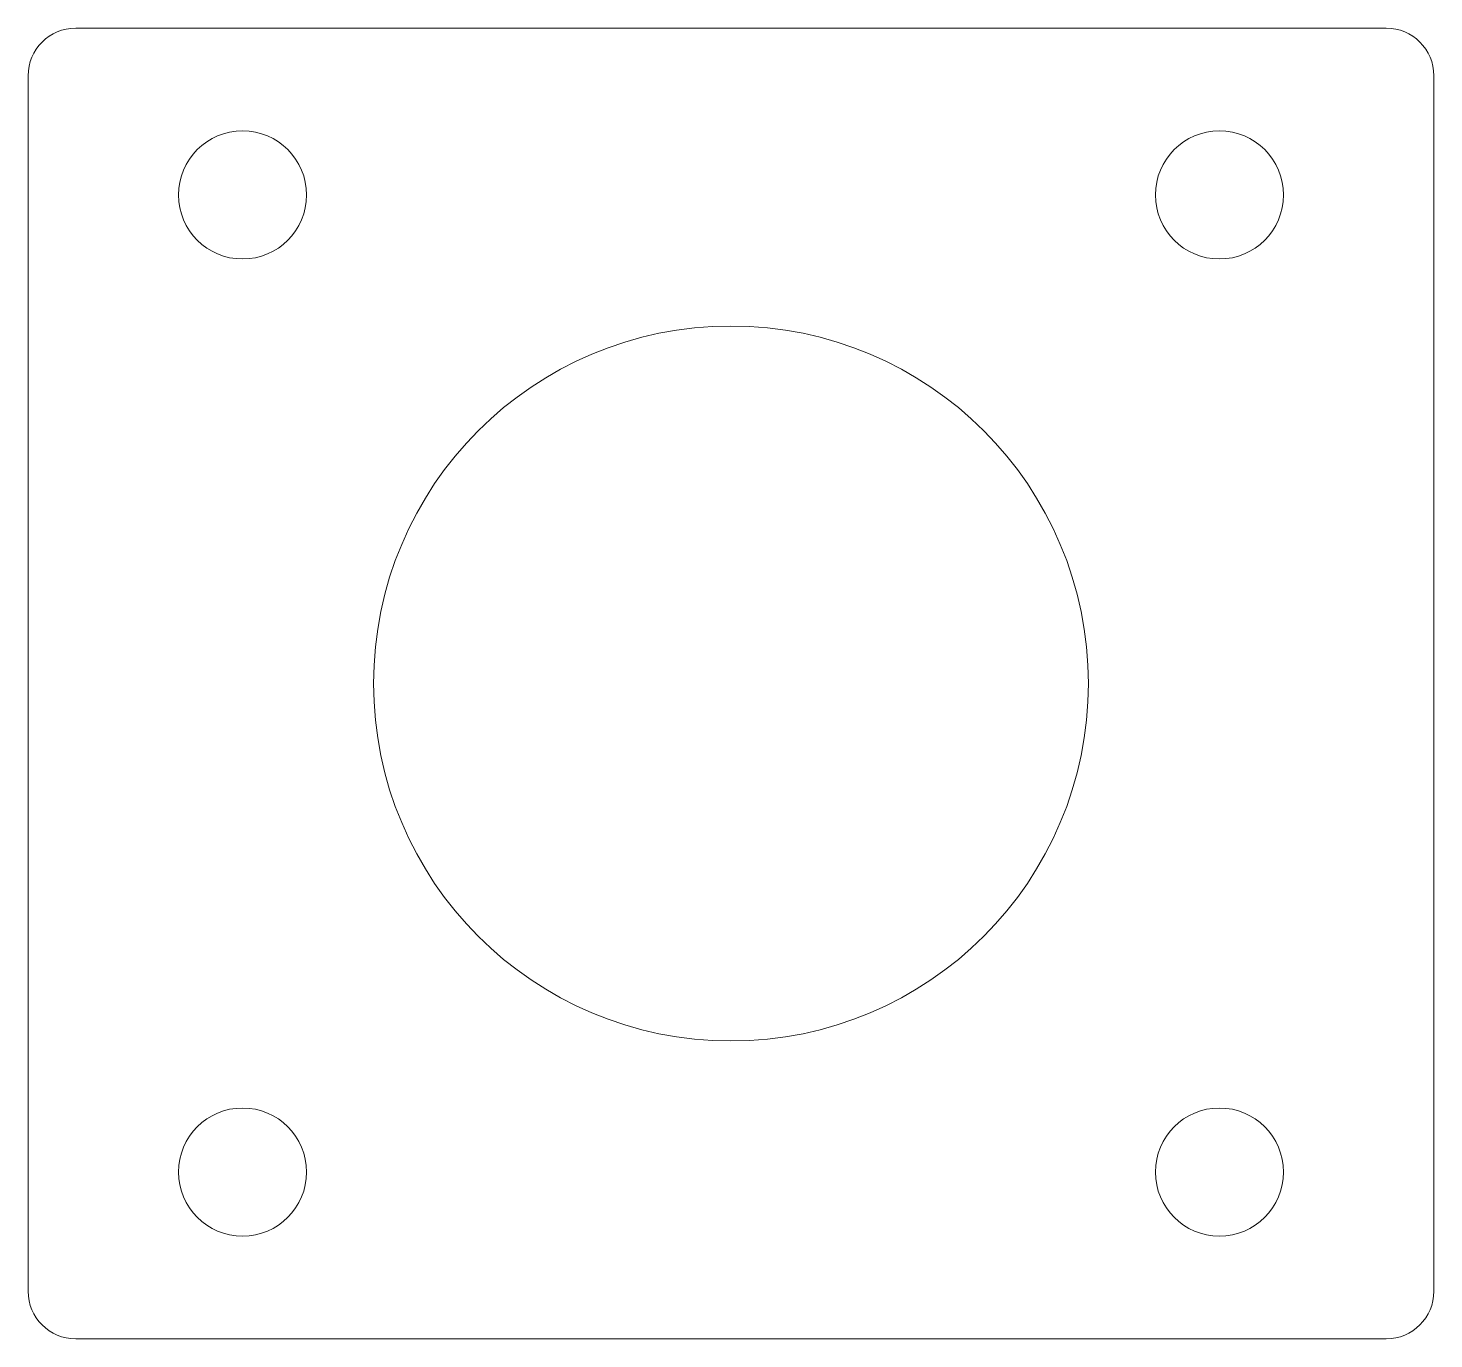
# Model space of a CAD drawing. Header units: inches. Extents: x 1.14 to 8.51, y 9.84 to 16.71.
import ezdxf

# ---------------------------------------------------------------- set-up
doc = ezdxf.new("R2010")
doc.units = ezdxf.units.IN
doc.header["$MEASUREMENT"] = 0

msp = doc.modelspace()

# ---------------------------------------------------------------- linework, layer by layer
at = {"color": 7, "linetype": 'Continuous', "lineweight": 15}
for p, q in [((8.2625, 16.7127), (1.3875, 16.7127)), ((1.1375, 16.4627), (1.1375, 10.0877)), ((8.5125, 10.0877), (8.5125, 16.4627)), ((1.3875, 9.8377), (8.2625, 9.8377))]:
    msp.add_line(p, q, dxfattribs=at)
for centre, radius in [((2.2625, 15.8377), 0.3359), ((7.3875, 15.8377), 0.3359), ((4.825, 13.2752), 1.875), ((2.2625, 10.7127), 0.3359), ((7.3875, 10.7127), 0.3359)]:
    msp.add_circle(centre, radius, dxfattribs=at)
for centre, start, end in [((1.3875, 16.4627), 90, 180), ((8.2625, 16.4627), 0, 90), ((1.3875, 10.0877), 180, 270), ((8.2625, 10.0877), 270, 0)]:
    msp.add_arc(centre, 0.25, start, end, dxfattribs=at)

doc.saveas('drawing.dxf')
